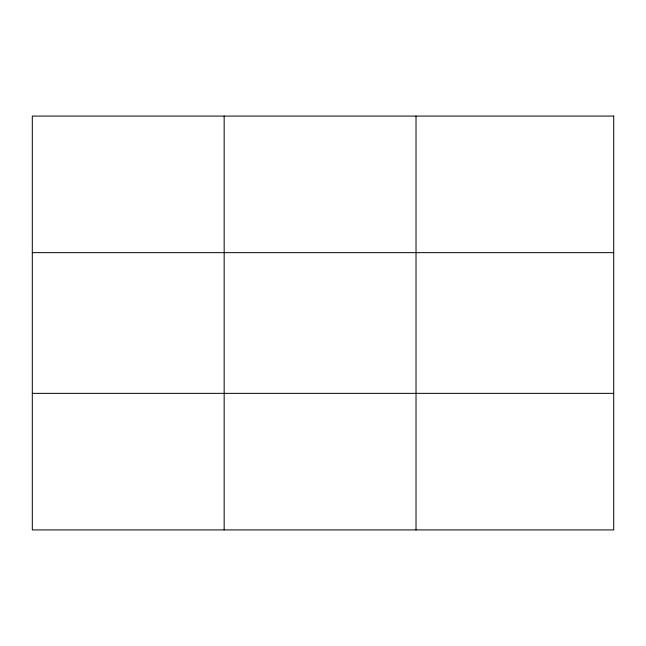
<?xml version="1.0" encoding="UTF-8"?>
<svg xmlns="http://www.w3.org/2000/svg" width="646" height="646" viewBox="0 0 646 646"><rect width="100%" height="100%" fill="white"/><g stroke="black" fill="none" stroke-linecap="round" stroke-linejoin="round"><path stroke-width="0.97" d="M224.162 529.922L224.162 116.078M416.024 529.922L416.024 116.078M32.3 252.643L613.7 252.643M32.3 393.357L613.7 393.357M613.7 116.078L613.7 529.922L32.3 529.922L32.3 116.078L613.7 116.078"/></g></svg>
